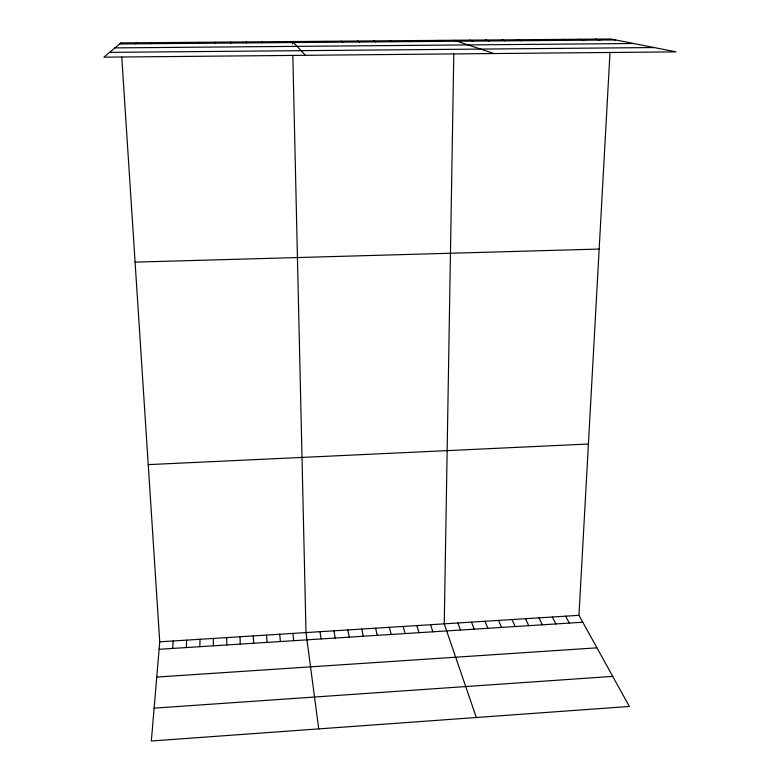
<?xml version="1.0" encoding="UTF-8"?>
<svg xmlns="http://www.w3.org/2000/svg" width="780" height="780" viewBox="0 0 780 780"><rect width="100%" height="100%" fill="white"/><g stroke="black" fill="none" stroke-linecap="round" stroke-linejoin="round"><path stroke-width="1.17" d="M213.349 645.82L213.389 638.43M453.794 53.957L444.249 623.844L476.327 717.512M199.836 646.688L200.031 639.278M215.134 43.192L215.163 42.159M186.293 647.556L186.634 640.126M121.768 57.038L159.744 641.823L151.339 741L629.353 706.446L578.965 615.332L610.009 52.338M172.721 648.424L173.209 640.975M199.329 43.319L199.553 42.286M183.476 43.446L183.905 42.413M167.573 43.573L168.207 42.529M151.632 43.7L152.47 42.656M135.642 43.826L136.685 42.783M154.118 708.142L612.729 676.377M156.751 677.069L596.934 647.829M159.744 641.823L578.965 615.332M159.11 649.292L582.777 622.225M148.239 464.627L588.413 444.015M135.086 262.129L599.167 249.064M119.603 43.963L615.586 39.955M114.933 47.892L633.701 43.514M109.629 52.367L654.176 47.551M595.286 39.127L599.937 40.082M579.774 39.244L584.249 40.209M564.223 39.37L568.503 40.336M548.623 39.497L552.718 40.462M532.974 39.624L536.884 40.589M517.276 39.751L521.001 40.716M501.53 39.868L505.069 40.843M485.745 39.995L489.089 40.979M469.911 40.121L473.06 41.106M454.028 40.248L494.013 53.547M438.097 40.375L440.856 41.36M422.116 40.502L424.681 41.496M406.087 40.638L408.447 41.623M390.01 40.765L392.174 41.759M373.883 40.891L375.853 41.886M357.708 41.018L359.473 42.023M341.484 41.155L343.044 42.159M325.211 41.282L326.566 42.286M308.88 41.408L310.04 42.422M305.428 55.302L292.51 41.545L292.558 43.855M277.124 41.662L277.885 42.685M261.7 41.788L262.265 42.812M565.646 616.171L569.322 623.083M552.298 617.019L555.838 623.942M538.912 617.858L542.315 624.809M525.496 618.706L528.762 625.677M512.041 619.564L515.161 626.545M498.547 620.412L501.54 627.413M485.023 621.27L487.87 628.29M471.471 622.128L474.172 629.158M457.88 622.986L460.444 630.035M246.236 41.915L246.597 42.929M430.589 624.712L432.861 631.8M416.89 625.57L419.026 632.687M403.153 626.438L405.142 633.575M389.386 627.315L391.228 634.462M375.58 628.183L377.276 635.349M361.735 629.06L363.285 636.246M347.86 629.938L349.264 637.143M333.947 630.815L335.205 638.04M230.714 42.032L230.89 43.066M319.995 631.693L321.106 638.937M318.727 728.9L306.004 632.58L292.831 55.448M292.87 633.409L293.69 640.692M279.708 634.247L280.381 641.54M266.506 635.076L267.043 642.398M253.276 635.914L253.666 643.246M240.016 636.753L240.259 644.105M226.717 637.591L226.824 644.962M120.851 42.91L103.925 57.174L676.075 51.86L610.75 39L120.851 42.91"/></g></svg>
